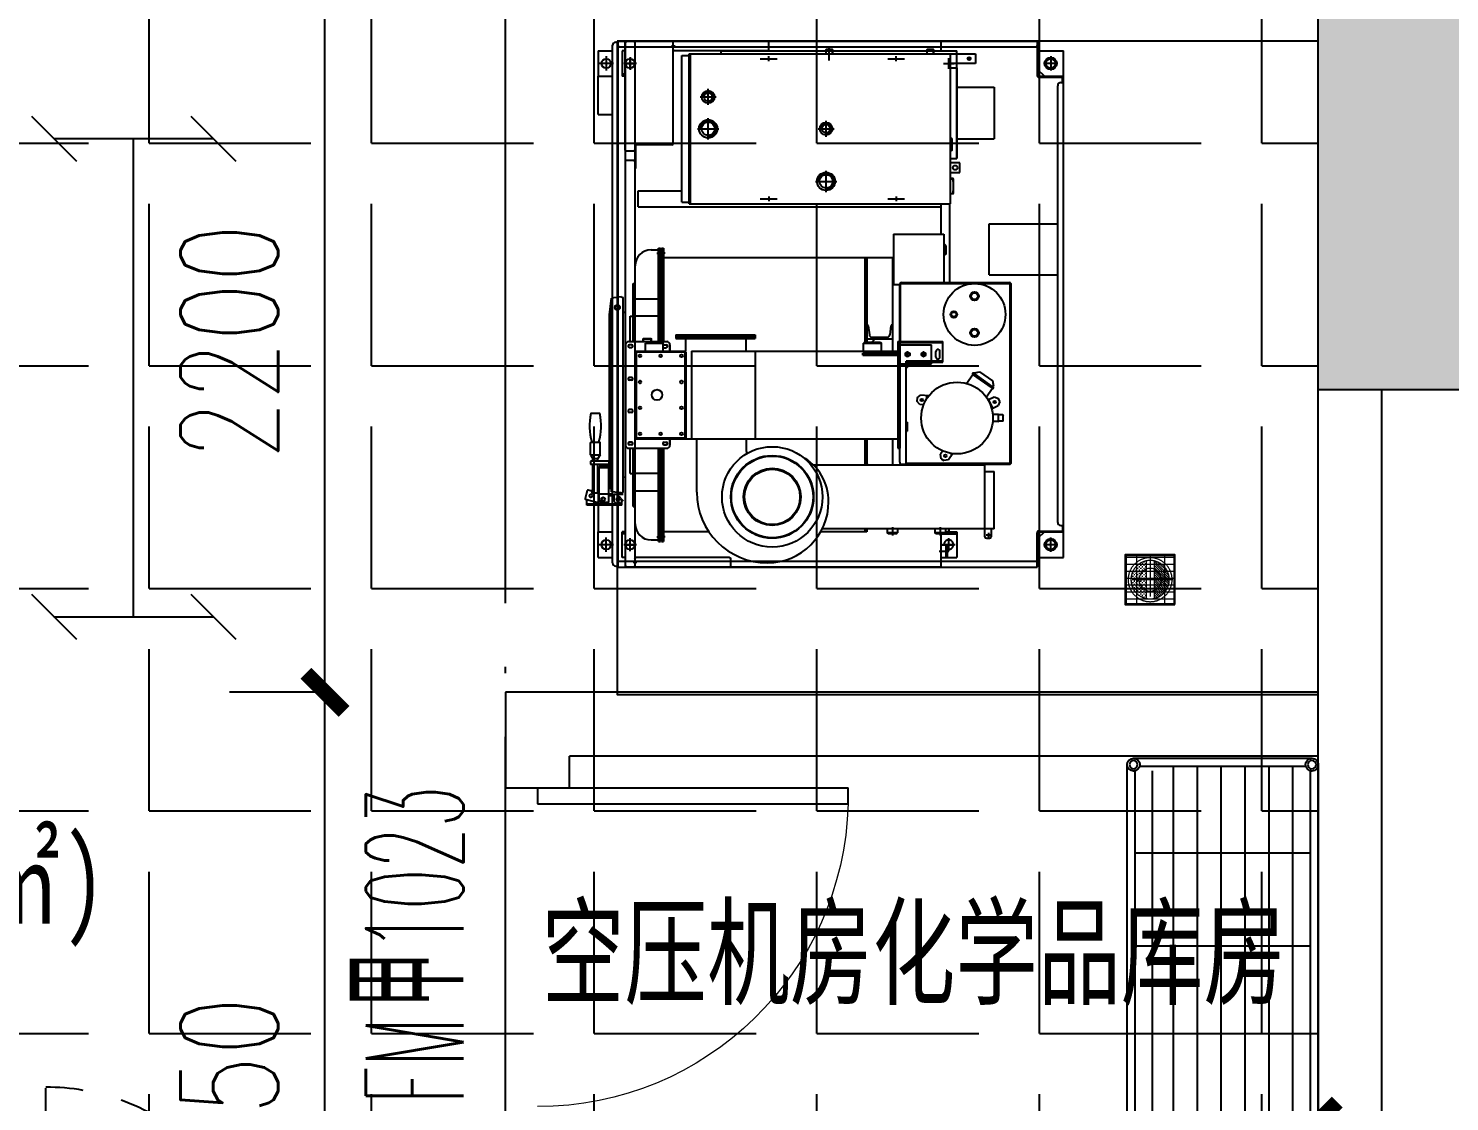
# Model space of a CAD drawing. Header units: millimetres. Extents: x 12325263 to 13848842, y -1463133 to 573208.
# Drawn here: x 12583099 to 12587559, y -857971 to -854604 of the extents above; entities that cross this region are included whole.
import ezdxf
from ezdxf.xclip import XClip

# ---------------------------------------------------------------- set-up
doc = ezdxf.new("R2010")
doc.units = ezdxf.units.MM
doc.header["$LTSCALE"] = 1000
doc.header["$XCLIPFRAME"] = 0
for name, pattern in [('DOTE', [2.42, 2, -0.2, 0.02, -0.2]), ('HIDDEN', [9.525, 6.35, -3.175]), ('PHANTOM', [2.5, 1.25, -0.25, 0.25, -0.25, 0.25, -0.25])]:
    doc.linetypes.add(name, pattern=pattern)
for name, color, linetype in [('A-ANNO-DIMS', 83, 'Continuous'), ('A-ANNO-TEXT', 7, 'Continuous'), ('A-AXIS', 16, 'DOTE'), ('A-WALL', 5, 'Continuous'), ('A-WALL-PATT', 8, 'Continuous'), ('DOOR_FIRE', 1, 'Continuous'), ('DOOR_FIRE_TEXT', 7, 'Continuous'), ('fur202301', 252, 'Continuous'), ('PUB_DIM', 83, 'Continuous'), ('WALL', 5, 'Continuous'), ('WALL-SHATCH', 8, 'Continuous'), ('建筑-楼板开洞', 251, 'Continuous')]:
    doc.layers.add(name, color=color, linetype=linetype)
doc.styles.add('_TCH_DIM_T3', font='SIMPLEX.shx', dxfattribs={"width": 0.705882, "bigfont": 'GBCBIG.shx'})
doc.styles.add('_TCH_WINDOW', font='SIMPLEX', dxfattribs={"width": 0.7, "height": 3.5, "bigfont": 'GBCBIG'})
doc.styles.add('TITXV', font='', dxfattribs={"width": 0.7})
doc.styles.get('TITXV').set_extended_font_data('SimSun')
doc.dimstyles.new('_TCH_ARCH&&120', dxfattribs={"dimtxt": 306, "dimasz": 120, "dimexe": 300, "dimexo": 360, "dimgap": 147, "dimtad": 1, "dimdec": 0, "dimzin": 0, "dimdsep": 46, "dimtxsty": '_TCH_DIM_T3', "dimblk": 'ARCHTICK', "dimcen": 0.09, "dimclrt": 7, "dimazin": 2, "dimtfac": 1, "dimtdec": 0, "dimtix": 1, "dimtmove": 2, "dimatfit": 3, "dimfxl": 1, "dimfxlon": 1, "dimtolj": 1, "dimtzin": 0, "dimarcsym": 0})

# ---------------------------------------------------------------- blocks, each defined once
blk = doc.blocks.new('adgshg13-A$C7F010FC0')
at = {"layer": 'WALL-SHATCH'}
h = blk.add_hatch(color=256, dxfattribs=at)
h.dxf.hatch_style = 1
h.paths.add_polyline_path([(-60384.2, -16880.9), (-763.2, 197.5), (12587.6, -13153.3), (12587.6, -157996), (-162964.9, -188820.4), (-171262.4, -180522.9), (-171262.4, -31310.9), (-150707.2, -10755.7), (-131860.1, -7980.9), (-99162.4, -7980.9), (-99162.4, -4980.9), (-76620.4, -4980.9), (-70107.7, -16880.9)], flags=16)
h.paths.add_polyline_path([(-60091.2, -16380.9), (-646.9, 646.9), (12987.6, -12987.6), (12987.6, -158331.9), (-163100.6, -189250.4), (-171662.4, -180688.6), (-171662.4, -31145.2), (-150777.9, -10260.7), (-131896.7, -7480.9), (-99562.4, -7480.9), (-99562.4, -4580.9), (-76365.6, -4580.9), (-69907.5, -16380.9)])
blk = doc.blocks.new('A$C4C7A72D3')
at = {"layer": 'WALL', "color": 1}
blk.add_blockref('adgshg13-A$C7F010FC0', (210433, 205503.6), dxfattribs=at)
blk = doc.blocks.new('qlzw')
at = {"layer": 'A-AXIS'}
blk.add_line((12451166.8, 979489.8), (12451166.8, 1082089.8), dxfattribs=at)
blk = doc.blocks.new('asdfdsfds')
at = {"layer": 'A-WALL-PATT'}
blk.add_hatch(color=256, dxfattribs=at).paths.add_polyline_path([(-15900, 30150), (-15900, 32750), (-17150, 33950), (-17150, 30150)])
at = {"layer": 'A-WALL'}
for q in [(-17150, 33950), (-15900, 30150)]:
    blk.add_line((-17150, 30150), q, dxfattribs=at)
blk = doc.blocks.new('asdgagA$C2E434E8A')
at = {"layer": 'fur202301'}
for p, q in [((144, 1168), (306, 1168)), ((144, 1050), (144, 1168)), ((306, 1050), (306, 1168)), ((144, 1050), (30, 1050)), ((30, 1000), (30, 1050)), ((510, 1027), (757.5, 1027)), ((1540, 1050), (1620, 1050)), ((1540, 1014.5), (1540, 1050)), ((1546, 1000), (1546, 1050)), ((1580, 1045), (1580, 1005)), ((1620, 1000), (1620, 1050)), ((0, 1000), (0, 16)), ((0, 1000), (30, 1000)), ((30, 310), (30, 1000)), ((510, 1000), (606, 1000)), ((520, 50), (520, 1000)), ((606, 852), (606, 1010)), ((606, 1010), (757.5, 1010)), ((641.5, 1016), (638.5, 1013)), ((638.5, 1010), (638.5, 1013)), ((638.5, 1013), (671.5, 1013)), ((641.5, 1016), (668.5, 1016)), ((668.5, 1016), (671.5, 1013)), ((671.5, 1010), (671.5, 1013)), ((1544, 1000), (1650, 1000)), ((1600, 1025), (1560, 1025)), ((1583, 1020), (1580, 1017)), ((1620, 1017), (1580, 1017)), ((1580, 1000), (1580, 1017)), ((1583, 1020), (1617, 1020)), ((1600, 995), (1600, 1025)), ((1617, 1020), (1620, 1017)), ((1650, 1000), (1650, 16)), ((606, 852), (764, 852)), ((764, 852), (764, 871)), ((30, 310), (40, 310)), ((470, 50), (470, 187)), ((70, 45), (70, 5)), ((520, 50), (470, 50)), ((1580, 45), (1580, 5)), ((6, 10), (1644, 10)), ((30, 10), (30, 0)), ((30, 0), (110, 0)), ((50, 25), (90, 25)), ((104, 10), (104, 0)), ((110, 10), (110, 0)), ((1540, 10), (1540, 0)), ((1620, 0), (1540, 0)), ((1546, 10), (1546, 0)), ((1600, 25), (1560, 25)), ((1620, 10), (1620, 0))]:
    blk.add_line(p, q, dxfattribs=at)
for centre in [(70, 25), (1580, 25)]:
    blk.add_circle(centre, 15, dxfattribs=at)
for centre, radius, start, end in [((1530, 1017), 10, 0, 90), ((1580, 1025), 15, 340.5288, 270), ((6, 16), 6, 180, 270), ((1644, 16), 6, 270, 0)]:
    blk.add_arc(centre, radius, start, end, dxfattribs=at)
blk = doc.blocks.new('asdgagA$C432F013D')
at = {"layer": 'fur202301'}
for p, q in [((253.8, 89.9), (253.8, 119)), ((253.8, 89.9), (275.8, 89.9)), ((258.8, 89.9), (258.8, 74)), ((267.1, 111.6), (274.4, 119)), ((287.8, 114.9), (270.3, 114.9)), ((275.6, 103.2), (282.1, 109.7)), ((275.8, 89.9), (283.8, 97.9)), ((283.8, 97.9), (283.8, 109)), ((284.8, 114.9), (284.8, 4.9)), ((287.8, 114.9), (287.8, 4.9)), ((0, 45.2), (0, 18.8)), ((91, 46), (91, 18)), ((130, 47), (92, 47)), ((130, 17), (130, 47)), ((130, 47), (142.1, 40)), ((150.1, 73), (150.1, 18)), ((151.1, 74), (159.1, 74)), ((160.1, 73), (160.1, 18)), ((162.1, 67), (162.1, 51)), ((167.1, 67), (162.1, 67)), ((167.1, 51), (162.1, 51)), ((167.1, 74), (167.1, 44)), ((280.1, 74), (167.1, 74)), ((171.1, 74), (171.1, 44)), ((206.1, 77.6), (206.1, 74.5)), ((206.1, 74.5), (236.1, 74.5)), ((206.1, 74.5), (206.6, 74)), ((206.6, 74), (235.6, 74)), ((235.6, 74), (236.1, 74.5)), ((236.1, 81.3), (236.1, 74.5)), ((283.6, 52.4), (269.9, 1.4)), ((280.1, 52), (272.1, 44)), ((280.1, 74), (280.1, 52)), ((280.1, 69.1), (282.2, 68.5)), ((283.6, 52.9), (283.6, 66.6)), ((130, 17), (92, 17)), ((130, 17), (142.1, 24)), ((142.1, 24), (142.1, 40)), ((150.1, 40), (142.1, 40)), ((150.1, 24), (142.1, 24)), ((151.1, 17), (159.1, 17)), ((250, 40), (160.1, 40)), ((250, 24), (160.1, 24)), ((272.1, 44), (167.1, 44)), ((244.9, 24), (240.9, 9.2)), ((242.4, 6.7), (267.5, 0)), ((242.8, 44), (242.8, 40)), ((242.8, 24), (242.8, 16.1)), ((244.1, 21), (250, 21)), ((249.4, 4.9), (247.8, 4.9)), ((250.3, 44), (249.2, 40)), ((249.6, 41.5), (280.7, 41.5)), ((250, 41.5), (250, 21)), ((287.8, 4.9), (270.8, 4.9))]:
    blk.add_line(p, q, dxfattribs=at)
for centre, radius in [((268.8, 102.9), 5), ((269.1, 56.5), 6), ((269.1, 56.5), 5), ((258.8, 17.9), 5)]:
    blk.add_circle(centre, radius, dxfattribs=at)
for centre, radius, start, end in [((268.8, 104.9), 7, 103.9973, 346.0027), ((282.8, 109), 1, 0, 135), ((1, 45.2), 1, 100.6084, 180), ((39.3, -145.1), 195.1, 75.0175, 101.3751), ((92, 46), 1, 90, 180), ((151.1, 73), 1, 90, 180), ((159.1, 73), 1, 0, 90), ((281.6, 66.6), 2, 0, 75), ((281.6, 52.9), 2, 345, 0), ((1, 18.8), 1, 180, 259.3916), ((39.3, 209.1), 195.1, 258.6249, 284.9825), ((90, 44.3), 1, 254.5516, 0), ((90, 19.7), 1, 0, 105.4484), ((92, 18), 1, 180, 270), ((151.1, 18), 1, 180, 270), ((159.1, 18), 1, 270, 0), ((242.9, 8.7), 2, 165, 255), ((247.8, 9.9), 5, 227.2659, 270), ((268, 1.9), 2, 255, 345)]:
    blk.add_arc(centre, radius, start, end, dxfattribs=at)
blk = doc.blocks.new('asdgagA$C08155558')
at = {"layer": 'fur202301'}
for p, q in [((0, 6), (0, 344)), ((3, 6), (3, 344)), ((564, 350), (6, 350)), ((564, 347), (6, 347)), ((372.9, 313.9), (363.8, 309.7)), ((372.9, 313.9), (386.2, 309.1)), ((415.3, 324.2), (414.3, 310)), ((415.3, 324.2), (416.8, 325)), ((415.3, 324.2), (434.7, 324.2)), ((433.2, 325), (416.8, 325)), ((434.7, 324.2), (433.2, 325)), ((434.7, 324.2), (435.6, 310)), ((567, 20), (567, 344)), ((570, 6), (570, 344)), ((308.3, 292.3), (279.6, 251.3)), ((327.7, 293.9), (284.7, 232.5)), ((331.8, 291), (288.8, 229.6)), ((325.7, 295.3), (308.3, 292.3)), ((327.7, 293.9), (325.7, 295.3)), ((359.6, 271.6), (331.8, 291)), ((359, 296.4), (363.8, 309.7)), ((368.1, 277), (359, 296.4)), ((367.5, 278.3), (394.6, 291)), ((395.7, 288.6), (386.2, 309.1)), ((414.3, 310), (414.3, 292)), ((435.6, 310), (414.3, 310)), ((435.6, 310), (414.3, 310)), ((435.6, 310), (435.6, 292)), ((282.7, 233.9), (279.6, 251.3)), ((284.7, 232.5), (282.7, 233.9)), ((316.6, 210.1), (288.8, 229.6)), ((250, 135), (185, 135)), ((185, 0), (185, 135)), ((188, 0), (188, 135)), ((247, 135), (247, 20)), ((250, 20), (250, 135)), ((528.4, 135.7), (538.9, 128.3)), ((539.8, 164.3), (535.3, 158)), ((536.7, 166.5), (556.2, 152.9)), ((552.9, 130.7), (558.6, 138.9)), ((556.2, 152.9), (558.6, 138.9)), ((234, 126), (216, 126)), ((234, 114), (216, 114)), ((355.3, 91.7), (353, 65.8)), ((358.2, 89.5), (355.1, 89.7)), ((552.9, 130.7), (538.9, 128.3)), ((362.1, 55), (353, 65.8)), ((365, 84.8), (354.7, 85.7)), ((362.1, 55), (372, 54.1)), ((382.9, 63.2), (372, 54.1)), ((383.9, 75.3), (382.9, 63.2)), ((185, 3), (6, 3)), ((570, 20), (247, 20)), ((265.5, 25), (250, 25)), ((250, 24), (266.5, 24)), ((265.5, 25), (266.5, 24)), ((266.5, 20), (266.5, 24)), ((344, 20.4), (344, 20)), ((361, 20.4), (344, 20.4)), ((361, 20), (361, 20.4)), ((438.5, 24), (439.5, 25)), ((438.5, 20), (438.5, 24)), ((438.5, 24), (466.5, 24)), ((465.5, 25), (439.5, 25)), ((465.5, 25), (466.5, 24)), ((466.5, 20), (466.5, 24)), ((564, 0), (6, 0))]:
    blk.add_line(p, q, dxfattribs=at)
at = {"layer": 'fur202301', "color": 4}
for p, q in [((416.5, 324.9), (415.5, 310)), ((433.5, 324.9), (434.4, 310)), ((414.3, 308.1), (415.5, 310)), ((435.6, 308.1), (434.4, 310))]:
    blk.add_line(p, q, dxfattribs=at)
at = {"layer": 'fur202301'}
for centre, radius in [((100, 235), 97), ((425, 180), 112.5), ((374.7, 298.2), 4), ((42.5, 235), 13.5), ((42.5, 235), 10.5), ((157.5, 235), 13.5), ((157.5, 235), 10.5), ((100, 170), 10.5), ((100, 170), 7.5), ((543.5, 143.4), 4), ((368.4, 69.5), 4)]:
    blk.add_circle(centre, radius, dxfattribs=at)
for centre, radius, start, end in [((6, 344), 6, 90, 180), ((6, 344), 3, 90, 180), ((564, 344), 6, 0, 90), ((564, 344), 3, 0, 90), ((329.8, 292.5), 2.5, 325, 145), ((286.8, 231), 2.5, 145, 325), ((216, 120), 6, 90, 270), ((234, 120), 6, 270, 90), ((6, 6), 6, 180, 270), ((6, 6), 3, 180, 270), ((564, 6), 6, 270, 0)]:
    blk.add_arc(centre, radius, start, end, dxfattribs=at)
at = {"layer": 'fur202301', "color": 4}
for centre, radius, start, end in [((42.5, 235), 12, 180, 90), ((157.5, 235), 12, 90, 0), ((100, 170), 9, 180, 90)]:
    blk.add_arc(centre, radius, start, end, dxfattribs=at)
blk = doc.blocks.new('asdgagA$C3F5B6DFA')
at = {"layer": 'fur202301', "color": 2}
for p, q in [((18.8, 922), (48.8, 922)), ((18.8, 813), (18.8, 922)), ((48.8, 922), (48.8, 843)), ((346.8, 863), (62.8, 863)), ((360.8, 873), (360.8, 843)), ((390.8, 873), (360.8, 873)), ((390.8, 843), (390.8, 873)), ((6, 791), (5, 790)), ((5, 790), (5, 770)), ((5, 770), (6, 769)), ((18.8, 791), (6, 791)), ((6, 791), (6, 785)), ((6, 775), (6, 769)), ((6, 769), (18.8, 769)), ((6, 474), (5, 473)), ((5, 473), (5, 453)), ((5, 453), (6, 452)), ((18.8, 474), (6, 474)), ((6, 474), (6, 468)), ((6, 458), (6, 452)), ((6, 452), (18.8, 452))]:
    blk.add_line(p, q, dxfattribs=at)
at = {"layer": 'fur202301'}
for p, q in [((39.8, 902), (27.8, 902)), ((33.8, 896), (33.8, 908)), ((62.8, 863), (346.8, 863)), ((62.8, 843), (62.8, 863)), ((283.8, 848), (282.8, 847)), ((283.8, 848), (321.8, 848)), ((321.8, 848), (322.8, 847)), ((346.8, 843), (346.8, 863)), ((410.8, 853), (409.8, 852)), ((418.8, 852), (409.8, 852)), ((409.8, 852), (409.8, 843)), ((456.8, 853), (410.8, 853)), ((457.8, 852), (448.8, 852)), ((457.8, 852), (456.8, 853)), ((457.8, 852), (457.8, 843)), ((457.8, 852), (457.8, 843)), ((488.8, 843), (18.8, 843)), ((18.8, 23), (18.8, 813)), ((18.8, 23), (18.8, 813)), ((296.1, 847), (282.8, 847)), ((282.8, 843), (282.8, 847)), ((322.8, 847), (309.4, 847)), ((322.8, 843), (322.8, 847)), ((488.8, 23), (488.8, 843)), ((488.8, 23), (488.8, 813)), ((41.3, 673), (26.3, 673)), ((33.8, 646.7), (33.8, 699.2)), ((466.3, 673), (481.3, 673)), ((473.8, 646.7), (473.8, 699.2)), ((40, 463), (0, 463)), ((278.8, 453), (228.8, 453)), ((253.8, 428), (253.8, 478)), ((452.3, 453), (385.3, 453)), ((418.8, 419.5), (418.8, 486.5)), ((41.3, 273), (26.3, 273)), ((33.8, 246.7), (33.8, 299.2)), ((466.3, 273), (481.3, 273)), ((473.8, 246.7), (473.8, 299.2)), ((153.8, 58), (153.8, 108)), ((253.8, 49.5), (253.8, 116.5)), ((178.8, 83), (128.8, 83)), ((287.3, 83), (220.3, 83)), ((18.8, 26), (488.8, 26)), ((488.8, 26), (18.8, 26)), ((18.8, 23), (488.8, 23)), ((488.8, 23), (18.8, 23)), ((23.8, 0), (23.8, 23)), ((483.8, 0), (483.8, 23)), ((483.8, 0), (23.8, 0))]:
    blk.add_line(p, q, dxfattribs=at)
at = {"layer": 'fur202301', "color": 4}
for p, q in [((410.8, 843), (410.8, 853)), ((456.8, 843), (456.8, 853)), ((18.8, 790), (5, 790)), ((18.8, 770), (5, 770)), ((18.8, 473), (5, 473)), ((18.8, 453), (5, 453))]:
    blk.add_line(p, q, dxfattribs=at)
at = {"layer": 'fur202301', "color": 2}
for centre, radius in [((33.8, 902), 5), ((375.8, 858), 7)]:
    blk.add_circle(centre, radius, dxfattribs=at)
at = {"layer": 'fur202301'}
for centre, radius in [((253.8, 453), 20), ((253.8, 453), 13), ((418.8, 453), 28.5), ((418.8, 453), 21), ((153.8, 83), 20), ((153.8, 83), 13), ((253.8, 83), 28.5), ((253.8, 83), 21)]:
    blk.add_circle(centre, radius, dxfattribs=at)
at = {"layer": 'fur202301', "color": 4}
for centre, radius in [((253.8, 453), 16.6), ((418.8, 453), 23.9), ((153.8, 83), 16.6), ((253.8, 83), 23.9)]:
    blk.add_arc(centre, radius, 0, 270, dxfattribs=at)
blk = doc.blocks.new('asdgagA$C658561E7')
at = {"layer": 'fur202301'}
for p, q in [((1620, 1460), (30, 1460)), ((30, 1380), (30, 1460)), ((70, 1442.5), (70, 1397.5)), ((110, 1383), (110, 1460)), ((130, 1457), (110, 1457)), ((113, 1383), (113, 1457)), ((130, 1452), (130, 1460)), ((1510, 1442), (140, 1442)), ((573, 1227), (573, 1442)), ((733, 1227), (733, 1442)), ((1520, 1452), (1520, 1460)), ((1520, 1457), (1540, 1457)), ((1537, 1383), (1537, 1457)), ((1540, 1383), (1540, 1460)), ((1580, 1442.5), (1580, 1397.5)), ((1620, 1380), (1620, 1460)), ((47.5, 1420), (92.5, 1420)), ((47.5, 1420), (92.5, 1420)), ((110, 1400), (90, 1380)), ((1540, 1400), (1560, 1380)), ((1602.5, 1420), (1557.5, 1420)), ((1602.5, 1420), (1557.5, 1420)), ((0, 1377), (15, 1377)), ((0, 1075), (0, 1377)), ((6, 1380), (107, 1380)), ((15, 1377), (107, 1377)), ((18, 66), (18, 1374)), ((1644, 1380), (1543, 1380)), ((1635, 1377), (1543, 1377)), ((1632, 66), (1632, 1374)), ((1650, 1377), (1635, 1377)), ((1650, 1075), (1650, 1377)), ((733, 1227), (573, 1227)), ((70, 1083.5), (70, 1116.5)), ((1580, 1083.5), (1580, 1116.5)), ((0, 63), (0, 1075)), ((86.5, 1100), (53.5, 1100)), ((86.5, 1100), (53.5, 1100)), ((86.5, 1100), (53.5, 1100)), ((86.5, 1100), (53.5, 1100)), ((86.5, 1100), (53.5, 1100)), ((1596.5, 1100), (1563.5, 1100)), ((1650, 63), (1650, 1075)), ((86.5, 100), (53.5, 100)), ((70, 83.5), (70, 116.5)), ((1596.5, 100), (1563.5, 100)), ((1580, 83.5), (1580, 116.5)), ((3, 63), (0, 63)), ((3, 55), (3, 63)), ((8, 63), (3, 63)), ((15, 63), (8, 63)), ((1637, 45), (13, 45)), ((1635, 63), (15, 63)), ((30, 0), (30, 45)), ((70, 47.5), (70, 2.5)), ((110, 0), (110, 45)), ((230, 0), (230, 45)), ((1420, 0), (1420, 45)), ((1540, 0), (1540, 45)), ((1580, 47.5), (1580, 2.5)), ((1620, 0), (1620, 45)), ((1642, 63), (1635, 63)), ((1650, 63), (1642, 63)), ((1647, 55), (1647, 63)), ((30, 0), (110, 0)), ((47.5, 25), (92.5, 25)), ((230, 0), (110, 0)), ((1420, 0), (1540, 0)), ((1620, 0), (1540, 0)), ((1602.5, 25), (1557.5, 25))]:
    blk.add_line(p, q, dxfattribs=at)
for centre, radius in [((70, 1420), 19), ((70, 1420), 15), ((1580, 1420), 19), ((1580, 1420), 15), ((70, 25), 15), ((1580, 25), 15)]:
    blk.add_circle(centre, radius, dxfattribs=at)
for centre, radius, start, end in [((140, 1452), 10, 180, 270), ((1510, 1452), 10, 270, 0), ((107, 1383), 6, 270, 0), ((107, 1383), 3, 270, 0), ((1543, 1383), 6, 180, 270), ((1543, 1383), 3, 180, 270), ((6, 1374), 6, 90, 150), ((15, 1374), 3, 0, 90), ((1635, 1374), 3, 90, 180), ((1644, 1374), 6, 30, 90), ((13, 55), 10, 180, 270), ((15, 66), 3, 270, 0), ((1635, 66), 3, 180, 270), ((1637, 55), 10, 270, 0)]:
    blk.add_arc(centre, radius, start, end, dxfattribs=at)
blk = doc.blocks.new('asdgagA$C60FF0CC9')
at = {"layer": 'fur202301'}
for p, q in [((0, 302), (0, 8)), ((27, 305), (3, 305)), ((30, 302), (30, 8)), ((27, 5), (3, 5)), ((15, 0), (15, 11.5))]:
    blk.add_line(p, q, dxfattribs=at)
for centre, start, end in [((3, 302), 90, 180), ((27, 302), 0, 90), ((3, 8), 180, 270), ((27, 8), 270, 0)]:
    blk.add_arc(centre, 3, start, end, dxfattribs=at)
blk = doc.blocks.new('asdgagA$C6CB74234')
at = {"layer": 'fur202301'}
for p, q in [((0, 27), (0, 3)), ((3, 30), (1272, 30)), ((1275, 27), (1275, 3)), ((3, 0), (1272, 0))]:
    blk.add_line(p, q, dxfattribs=at)
for centre, start, end in [((3, 27), 90, 180), ((3, 3), 180, 270), ((1272, 27), 0, 90), ((1272, 3), 270, 0)]:
    blk.add_arc(centre, 3, start, end, dxfattribs=at)
blk = doc.blocks.new('asdgagA$C0368045C')
at = {"layer": 'fur202301'}
for p, q in [((0, 27), (0, 3)), ((3, 30), (342, 30)), ((345, 27), (345, 3)), ((342, 0), (3, 0))]:
    blk.add_line(p, q, dxfattribs=at)
for centre, start, end in [((3, 27), 90, 180), ((3, 3), 180, 270), ((342, 27), 0, 90), ((342, 3), 270, 0)]:
    blk.add_arc(centre, 3, start, end, dxfattribs=at)
blk = doc.blocks.new('asdgagA$C47974DDE')
at = {"layer": 'fur202301'}
for p, q in [((0, 117), (0, 3)), ((322, 120), (3, 120)), ((325, 117), (325, 0)), ((326.5, 1.5), (400, 1.5)), ((400, 1.5), (400, 0)), ((3, 0), (400, 0))]:
    blk.add_line(p, q, dxfattribs=at)
for centre, radius, start, end in [((3, 117), 3, 90, 180), ((322, 117), 3, 0, 90), ((3, 3), 3, 180, 270), ((326.5, 3), 1.5, 180, 270)]:
    blk.add_arc(centre, radius, start, end, dxfattribs=at)
blk = doc.blocks.new('asdgagasdgasdghasdgasd')
at = {"layer": 'fur202301'}
for p, q in [((1131219, 126323), (1131222.4, 126353.5)), ((1131275.5, 126360), (1131222.4, 126353.5)), ((1131222.4, 126353.5), (1131830.5, 126353.5)), ((1131275.5, 126360), (1131777.5, 126360)), ((1131777.5, 126360), (1131830.5, 126353.5)), ((1131834, 126323), (1131830.5, 126353.5)), ((1131219, 126323), (1131220.6, 126317)), ((1131220.6, 126317), (1131832.4, 126317)), ((1131268.1, 126310), (1131267.7, 126317)), ((1131684, 126309), (1131369, 126309)), ((1131369, 126309), (1131684, 126309)), ((1131784.9, 126310), (1131785.3, 126317)), ((1131785.3, 126317), (1131817.3, 126317)), ((1131834, 126323), (1131832.4, 126317)), ((1131121.5, 126279), (1131176.5, 126279)), ((1131176.5, 126285), (1131176.5, 126279)), ((1131176.5, 126285), (1131359, 126285)), ((1131225.5, 126285), (1131225.5, 126206)), ((1131225.5, 126279), (1131359, 126279)), ((1131226.5, 126285), (1131226.5, 126279)), ((1131279.5, 126295), (1131279.5, 126285)), ((1131279.5, 126295), (1131359, 126295)), ((1131279.5, 126206), (1131279.5, 126279)), ((1131359, 126299), (1131359, 126180)), ((1131359, 126299), (1131359, 126180)), ((1131369.5, 126291), (1131369.5, 126297)), ((1131378.5, 126291), (1131378.5, 126297)), ((1131389, 126279), (1131664, 126279)), ((1131389, 126279), (1131389, 125455)), ((1131664, 126276), (1131389, 126276)), ((1131392, 126279), (1131392, 126119)), ((1131471.5, 126291), (1131471.5, 126297)), ((1131480.5, 126291), (1131480.5, 126297)), ((1131572.5, 126291), (1131572.5, 126297)), ((1131581.5, 126291), (1131581.5, 126297)), ((1131661, 126119), (1131661, 126279)), ((1131664, 126279), (1131664, 126121)), ((1131674.5, 126291), (1131674.5, 126297)), ((1131683.5, 126291), (1131683.5, 126297)), ((1131694, 126299), (1131694, 126180)), ((1131694, 126299), (1131694, 126180)), ((1131694, 126295), (1131773.5, 126295)), ((1131694, 126285), (1131876.5, 126285)), ((1131694, 126279), (1131827.5, 126279)), ((1131773.5, 126295), (1131773.5, 126285)), ((1131773.5, 126206), (1131773.5, 126279)), ((1131826.5, 126285), (1131826.5, 126279)), ((1131827.5, 126285), (1131827.5, 126206)), ((1131876.5, 126285), (1131876.5, 126279)), ((1131876.5, 126279), (1131931.5, 126279)), ((1131071.5, 126229), (1131071.5, 126206)), ((1131664, 126247), (1131689, 126247)), ((1131689, 126247), (1131689, 126191)), ((1131692, 126244), (1131689, 126247)), ((1131692, 126244), (1131692, 126194)), ((1131694, 126254.5), (1131702.5, 126254.5)), ((1131694, 126253), (1131704, 126253)), ((1131694, 126229), (1131704, 126229)), ((1131694, 126227.5), (1131702.5, 126227.5)), ((1131704, 126253), (1131702.5, 126254.5)), ((1131702.5, 126254.5), (1131702.5, 126227.5)), ((1131704, 126229), (1131702.5, 126227.5)), ((1131704, 126253), (1131704, 126229)), ((1131981.5, 126229), (1131981.5, 126206)), ((1131066.5, 126206), (1131066.5, 126200)), ((1131066.5, 126206), (1131359, 126206)), ((1131066.5, 126200), (1131359, 126200)), ((1131066.5, 126196), (1131066.5, 126190)), ((1131359, 126196), (1131066.5, 126196)), ((1131359, 126190), (1131066.5, 126190)), ((1131081.5, 126211), (1131081.5, 126195)), ((1131081.5, 126185), (1131081.5, 126201)), ((1131096.5, 126196), (1131096.5, 126200)), ((1131359, 126200), (1131096.5, 126200)), ((1131096.5, 126047.5), (1131096.5, 126190)), ((1131369.5, 126188), (1131369.5, 126182)), ((1131378.5, 126188), (1131378.5, 126182)), ((1131664, 126191), (1131689, 126191)), ((1131674.5, 126188), (1131674.5, 126182)), ((1131683.5, 126188), (1131683.5, 126182)), ((1131692, 126194), (1131689, 126191)), ((1131694, 126206), (1131986.5, 126206)), ((1131694, 126200), (1131986.5, 126200)), ((1131956.5, 126200), (1131694, 126200)), ((1131986.5, 126196), (1131694, 126196)), ((1131986.5, 126190), (1131694, 126190)), ((1131956.5, 126196), (1131956.5, 126200)), ((1131956.5, 125472), (1131956.5, 126190)), ((1131971.5, 126211), (1131971.5, 126195)), ((1131971.5, 126185), (1131971.5, 126201)), ((1131986.5, 126206), (1131986.5, 126200)), ((1131986.5, 126196), (1131986.5, 126190)), ((1131389, 126170), (1131369, 126170)), ((1131369, 126170), (1131389, 126170)), ((1131684, 126170), (1131664, 126170)), ((1131664, 126170), (1131684, 126170)), ((1131715, 126151), (1131703, 126151)), ((1131703, 126151), (1131703, 125902)), ((1131709, 126151), (1131709, 125902)), ((1131715, 126151), (1131715, 125902)), ((1131221.5, 126086), (1131389, 126086)), ((1131389, 126122), (1131664, 126122)), ((1131664, 126102), (1131389, 126102)), ((1131392, 126119), (1131661, 126119)), ((1131703, 126121), (1131664, 126121)), ((1131664, 126102), (1131664, 125455)), ((1131348.8, 125930), (1131389, 125930)), ((1131703, 125932), (1131664, 125932)), ((1131664, 125902), (1131389, 125902)), ((1131715, 125902), (1131703, 125902)), ((1131096.5, 125552), (1131096.5, 125697.2)), ((1131106.5, 125152), (1131106.5, 125691.9)), ((1131306.5, 125182), (1131306.5, 125719.9)), ((1131106.5, 125558), (1131096.5, 125558)), ((1131106.5, 125552), (1131096.5, 125552)), ((1131389, 125558), (1131306.5, 125558)), ((1131306.5, 125547), (1131311.5, 125552)), ((1131389, 125552), (1131306.5, 125552)), ((1131651, 125565), (1131657, 125565)), ((1131651, 125565), (1131651, 125455)), ((1131657, 125565), (1131657, 125455)), ((1131664, 125562), (1131689, 125562)), ((1131689, 125562), (1131689, 125506)), ((1131692, 125559), (1131689, 125562)), ((1131692, 125559), (1131692, 125509)), ((1131956.5, 125558), (1131692, 125558)), ((1131956.5, 125552), (1131692, 125552)), ((1131746.5, 125552), (1131701.5, 125552)), ((1131701.5, 125472), (1131701.5, 125552)), ((1131746.5, 125551.6), (1131746.5, 125552)), ((1131664, 125506), (1131689, 125506)), ((1131692, 125509), (1131689, 125506)), ((1131692, 125536.5), (1131701.5, 125527)), ((1131707.5, 125536.2), (1131707.5, 125487.9)), ((1131743, 125547.6), (1131714.5, 125544.1)), ((1131111.5, 125472), (1131085.5, 125472)), ((1131090.5, 125485.5), (1131093.5, 125488.5)), ((1131090.5, 125458.5), (1131090.5, 125485.5)), ((1131093.5, 125455.5), (1131093.5, 125488.5)), ((1131106.5, 125488.5), (1131093.5, 125488.5)), ((1131389, 125472), (1131306.5, 125472)), ((1131956.5, 125472), (1131664, 125472)), ((1131743, 125476.5), (1131714.5, 125479.9)), ((1131746.5, 125472), (1131746.5, 125472.5)), ((1131090.5, 125458.5), (1131093.5, 125455.5)), ((1131106.5, 125455.5), (1131093.5, 125455.5)), ((1131359, 125455), (1131359, 125449)), ((1131694, 125455), (1131359, 125455)), ((1131694, 125449), (1131359, 125449)), ((1131614, 125455), (1131614, 125449)), ((1131624, 125449), (1131624, 125349)), ((1131684, 125449), (1131684, 125349)), ((1131694, 125455), (1131694, 125449)), ((1131090.5, 125335.5), (1131093.5, 125338.5)), ((1131090.5, 125308.5), (1131090.5, 125335.5)), ((1131093.5, 125305.5), (1131093.5, 125338.5)), ((1131106.5, 125338.5), (1131093.5, 125338.5)), ((1131624, 125349), (1131684, 125349)), ((1131111.5, 125322), (1131085.5, 125322)), ((1131090.5, 125308.5), (1131093.5, 125305.5)), ((1131106.5, 125305.5), (1131093.5, 125305.5)), ((1131076.5, 125177), (1131076.5, 125167)), ((1131094, 125170), (1131079, 125170)), ((1131081.5, 125182), (1131306.5, 125182)), ((1131106.5, 125162), (1131081.5, 125162)), ((1131086.5, 125162.5), (1131086.5, 125177.5)), ((1131106.5, 125152), (1131286.5, 125152)), ((1131286.5, 125182), (1131286.5, 125152))]:
    blk.add_line(p, q, dxfattribs=at)
for points in [[(1131646.5, 125424), (1131650.2, 125430.5), (1131657.7, 125430.5), (1131661.5, 125424), (1131657.7, 125417.5), (1131650.2, 125417.5)], [(1131646.5, 125374), (1131650.2, 125367.5), (1131657.7, 125367.5), (1131661.5, 125374), (1131657.7, 125380.5), (1131650.2, 125380.5)]]:
    blk.add_lwpolyline(points, close=True, dxfattribs=at)
for centre, radius in [((1131801, 126335), 8), ((1131801, 126335), 7), ((1131404, 126264), 4.25), ((1131404, 126264), 4.25), ((1131486, 126264), 4.25), ((1131486, 126264), 4.25), ((1131567, 126264), 4.25), ((1131567, 126264), 4.25), ((1131649, 126264), 4.25), ((1131649, 126264), 4.25), ((1131526.5, 126210.5), 16.5), ((1131526.5, 126210.5), 16.5), ((1131404, 126199), 4.25), ((1131404, 126199), 4.25), ((1131649, 126199), 4.25), ((1131649, 126199), 4.25), ((1131404, 126134), 4.25), ((1131404, 126134), 4.25), ((1131486, 126134), 4.25), ((1131486, 126134), 4.25), ((1131567, 126134), 4.25), ((1131567, 126134), 4.25), ((1131649, 126134), 4.25), ((1131649, 126134), 4.25), ((1131206.5, 125849), 157.5), ((1131206.5, 125849), 130), ((1131206.5, 125849), 128), ((1131206.5, 125849), 90), ((1131206.5, 125849), 87), ((1131654, 125424), 6.5), ((1131654, 125424), 3), ((1131654, 125374), 6.5), ((1131654, 125374), 3), ((1131086.5, 125170), 2.5)]:
    blk.add_circle(centre, radius, dxfattribs=at)
for centre, radius, start, end in [((1131369, 126299), 10, 90, 180), ((1131369, 126299), 10, 90, 180), ((1131684, 126299), 10, 0, 90), ((1131684, 126299), 10, 0, 90), ((1131121.5, 126229), 50, 90, 180), ((1131374, 126297), 4.5, 0, 180), ((1131374, 126291), 4.5, 180, 0), ((1131476, 126297), 4.5, 0, 180), ((1131476, 126291), 4.5, 180, 0), ((1131577, 126297), 4.5, 0, 180), ((1131577, 126291), 4.5, 180, 0), ((1131679, 126297), 4.5, 0, 180), ((1131679, 126291), 4.5, 180, 0), ((1131931.5, 126229), 50, 0, 90), ((1131369, 126180), 10, 180, 270), ((1131369, 126180), 10, 180, 270), ((1131374, 126188), 4.5, 0, 180), ((1131374, 126182), 4.5, 180, 0), ((1131679, 126188), 4.5, 138.1897, 180), ((1131679, 126182), 4.5, 180, 0), ((1131679, 126188), 4.5, 0, 41.8103), ((1131684, 126180), 10, 270, 0), ((1131684, 126180), 10, 270, 0), ((1131221.5, 125864), 222, 90, 180), ((1131348.8, 125915), 15, 90, 115.4349), ((1131191.5, 125864), 192, 180, 270), ((1131191.5, 125834), 162, 270, 330.9417), ((1131742.5, 125551.6), 4, 277, 0), ((1131715.5, 125536.2), 8, 97, 180), ((1131715.5, 125487.9), 8, 180, 263), ((1131742.5, 125472.5), 4, 0, 83), ((1131654, 125424), 4, 0, 270), ((1131654, 125374), 4, 90, 0), ((1131081.5, 125177), 5, 90, 180), ((1131081.5, 125167), 5, 180, 270)]:
    blk.add_arc(centre, radius, start, end, dxfattribs=at)
at = {"layer": 'fur202301', "rotation": 180}
for name, p in [('asdgagA$C432F013D', (1131468.6, 126436)), ('asdgagA$C658561E7', (1132636.5, 126395)), ('asdgagA$C2E434E8A', (1132636.5, 126320)), ('asdgagA$C6CB74234', (1132261.5, 126310)), ('asdgagA$C0368045C', (1132636.5, 126310)), ('asdgagA$C47974DDE', (1132636.5, 126280)), ('asdgagA$C3F5B6DFA', (1132615.3, 126133)), ('asdgagA$C60FF0CC9', (1132636.5, 126165)), ('asdgagA$C08155558', (1131879, 125449))]:
    blk.add_blockref(name, p, dxfattribs=at)
at = {"layer": 'fur202301', "xscale": -1, "rotation": 180}
blk.add_blockref('asdgagA$C60FF0CC9', (1130986.5, 126285), dxfattribs=at)
blk = doc.blocks.new('asdgag557ydyrj')
at = {"layer": 'fur202301', "lineweight": 0, "extrusion": (-5.20368e-08, -3.64591e-06, 1)}
h = blk.add_hatch(dxfattribs=at)
h.set_pattern_fill('GRATE', color=8, scale=350, style=0)
h.set_pattern_definition([(3e-15, (235567.381, -91410.781), (-9e-16, 10.9375), []), (90, (235567.38, -91410.78), (-43.75, -2e-15), [])])
h.paths.add_polyline_path([(259932.5, -87337), (260008.4, -87337), (260008.4, -87412.9), (259932.5, -87412.9)])
h = blk.add_hatch(dxfattribs=at)
h.set_pattern_fill('ANSI31', color=256, scale=20, style=0)
h.set_pattern_definition([(45, (236011.5893, -92227.612), (-1.76776695, 1.76776695), [])])
h.paths.add_polyline_path([(259964.2, -87345.4, 0.353799), (259940.4, -87374.8, 0.353799), (259964.2, -87404.2)])
h = blk.add_hatch(dxfattribs=at)
h.set_pattern_fill('CROSS', color=256, scale=10, style=0)
h.set_pattern_definition([(3e-15, (236011.5893, -92227.612), (2.5, 2.5), [1.25, -3.75]), (90, (236012.2143, -92228.237), (-2.5, 2.5), [1.25, -3.75])])
h.paths.add_polyline_path([(259976.8, -87345.4), (259976.8, -87404.2, 0.353799), (260000.5, -87374.8, 0.353799)])
at = {"layer": 'fur202301', "color": 8, "extrusion": (-5.20368e-08, -3.64591e-06, 1)}
for p, q in [((259932.5, -87412.9, 0), (259932.5, -87337, 0)), ((259932.5, -87337, 0), (260008.4, -87337, 0)), ((260008.4, -87337, 0), (260008.4, -87412.9, 0)), ((260008.4, -87412.9, 0), (259932.5, -87412.9, 0))]:
    blk.add_line(p, q, dxfattribs=at)
at = {"layer": 'fur202301', "lineweight": 0, "extrusion": (-5.20368e-08, -3.64591e-06, 1)}
for p, q in [((259964.2, -87345.4, 0), (259964.2, -87404.2, 0)), ((259976.8, -87345.4, 0), (259976.8, -87404.2, 0))]:
    blk.add_line(p, q, dxfattribs=at)
at = {"layer": 'fur202301', "color": 8, "linetype": 'PHANTOM', "lineweight": 0, "ltscale": 0.05, "extrusion": (-5.20368e-08, -3.64591e-06, 1)}
for p, q in [((259970.5, -87338.6, 0), (259970.5, -87411.1, 0)), ((259934.9, -87374.8, 0), (260006.1, -87374.8, 0))]:
    blk.add_line(p, q, dxfattribs=at)
at = {"layer": 'fur202301', "color": 8, "extrusion": (-5.20368e-08, -3.64591e-06, 1), "elevation": 0.3}
blk.add_lwpolyline([(259931.5, -87413.9), (259931.5, -87335.9), (260009.5, -87335.9), (260009.5, -87413.9)], close=True, dxfattribs=at)
at = {"layer": 'fur202301', "color": 8, "linetype": 'HIDDEN', "lineweight": 0, "ltscale": 20, "extrusion": (-5.20368e-08, -3.64591e-06, 1)}
for radius in [34.5, 30.1]:
    blk.add_circle((259970.5, -87374.8, 0.3), radius, dxfattribs=at)
at = {"layer": 'fur202301', "color": 8, "lineweight": 0, "extrusion": (-5.20368e-08, -3.64591e-06, 1)}
blk.add_circle((259970.5, -87374.9, 0.3), 17.8, dxfattribs=at)
blk = doc.blocks.new('asdgag050_PLAN')
at = {"layer": 'fur202301', "linetype": 'Continuous'}
for p, q in [((-14.25, 22.75), (-14.25, 28.13)), ((-14.25, 12), (-14.25, 17.38)), ((-14.25, 1.25), (-14.25, 6.63)), ((-19.31, 0), (-19.31, -35.19)), ((-19.31, 0), (19.31, 0)), ((-13.5, 0.75), (13.5, 0.75)), ((-13.5, 0), (-13.5, 0.75)), ((13.5, 0), (13.5, 0.75)), ((19.31, -35.19), (19.31, 0)), ((-19.31, -35.19), (9.94, -35.19)), ((-19.31, -39.4), (-19.31, -35.19)), ((-14.08, -35.19), (-14.08, -39.4)), ((-10.48, -35.19), (-10.48, -44.59)), ((-4.06, -35.19), (-4.06, -36.19)), ((-4.06, -36.19), (-3.56, -36.19)), ((-3.56, -35.19), (-3.56, -36.19)), ((9.94, -35.19), (9.93, -44.59)), ((9.94, -35.19), (17.94, -35.19)), ((17.94, -35.19), (19.31, -35.19)), ((-14.08, -39.4), (-19.31, -39.4)), ((9.93, -44.59), (-10.48, -44.59)), ((-3.93, -44.59), (-3.93, -47)), ((3.93, -47), (3.93, -44.59)), ((-3.93, -47), (3.93, -47))]:
    blk.add_line(p, q, dxfattribs=at)
at = {"layer": 'fur202301'}
for p, q in [((9.94, -27.19), (9.94, -51.19)), ((17.94, -51.19), (17.94, -27.19)), ((9.94, -39.19), (17.94, -39.19))]:
    blk.add_line(p, q, dxfattribs=at)
at = {"layer": 'fur202301', "linetype": 'Continuous'}
blk.add_circle((-14.25, 0.63), 0.625, dxfattribs=at)
for start, end in [(80.347, 90), (60.347, 70.347), (40.347, 50.347), (20.347, 30.347), (0.347, 10.347)]:
    blk.add_arc((-14.25, 0.63), 27.63, start, end, dxfattribs=at)
at = {"layer": 'fur202301'}
for centre, radius, start, end in [((13.94, -27.19), 4, 0, 180), ((13.94, -28.42), 4.01, 4.5316, 175.4684), ((13.94, -32.12), 4.24, 19.4712, 160.5288), ((13.94, -39.06), 5.99, 48.118, 131.882), ((13.94, -39.32), 5.99, 228.118, 311.882), ((13.94, -46.26), 4.24, 199.4712, 340.5288), ((13.94, -49.96), 4.01, 184.5316, 355.4684), ((13.94, -51.19), 4, 180, 0)]:
    blk.add_arc(centre, radius, start, end, dxfattribs=at)
blk = doc.blocks.new('asdgag24')
at = {"layer": 'fur202301'}
for p, q in [((-179.3, 679.3), (-320.7, 820.7)), ((320.7, 679.3), (179.3, 820.7)), ((250, 750), (-250, 750)), ((0, 750), (0, -750)), ((-179.3, -820.7), (-320.7, -679.3)), ((320.7, -820.7), (179.3, -679.3)), ((250, -750), (-250, -750))]:
    blk.add_line(p, q, dxfattribs=at)
blk = doc.blocks.new('*U1437')
at = {"layer": 'fur202301'}
for p, q in [((82670.7, 119135.1, 0), (81222, 119135.1, 0)), ((81202, 119115.1, 0), (81202, 118555.1, 0)), ((81227, 119095.7, 0), (81227, 118574.5, 0)), ((82651.3, 119110.1, 0), (81241.3, 119110.1, 0)), ((81499, 119110.1, 0), (81499, 118560.1, 0)), ((81790.5, 119110.1, 0), (81790.5, 118560.1, 0)), ((82065.6, 119110.1, 0), (82065.6, 118560.1, 0)), ((82357.6, 119110.1, 0), (82357.6, 118560.1, 0)), ((82665.7, 119095.7, 0), (82665.7, 118574.6, 0)), ((82690.7, 118555.1, 0), (82690.7, 119115.1, 0)), ((82665.7, 119055.1, 0), (81241.3, 119055.1, 0)), ((82665.7, 118989.6, 0), (81227, 118989.6, 0)), ((82665.7, 118914.6, 0), (81227, 118914.6, 0)), ((82665.7, 118839.6, 0), (81227, 118839.6, 0)), ((82665.7, 118764.6, 0), (81227, 118764.6, 0)), ((82665.7, 118689.6, 0), (81227, 118689.6, 0)), ((82665.7, 118614.6, 0), (81227, 118614.6, 0)), ((82651.3, 118560.1, 0), (81241.3, 118560.1, 0)), ((81222, 118535.1, 0), (82670.7, 118535.1, 0))]:
    blk.add_line(p, q, dxfattribs=at)
for centre in [(81222, 119115.1, 0), (82670.7, 119115.1, 0), (81222, 118555.1, 0), (82670.7, 118555.1, 0)]:
    blk.add_circle(centre, 13, dxfattribs=at)
for centre, start, end in [((81222, 119115.1, 0), 179.9998, 89.9998), ((81222, 119115.1, 0), 89.9998, 179.9998), ((82670.7, 119115.1, 0), 89.9998, 359.9998), ((82670.7, 119115.1, 0), 359.9998, 89.9998), ((81222, 118555.1, 0), 269.9998, 179.9998), ((81222, 118555.1, 0), 179.9998, 269.9998), ((82670.7, 118555.1, 0), 359.9998, 269.9998), ((82670.7, 118555.1, 0), 269.9998, 359.9998)]:
    blk.add_arc(centre, 20, start, end, dxfattribs=at)
blk = doc.blocks.new('sdfgsdffhg')
at = {"layer": 'fur202301', "elevation": 0}
blk.add_lwpolyline([(3863.2, 19413.2), (3863.2, 17363.2), (6063.4, 17363.2), (6063.4, 19413.2)], close=True, dxfattribs=at)
at = {"layer": 'fur202301', "rotation": 90}
blk.add_blockref('asdgagasdgasdghasdgasd', (130198.6, -1113223.3, 0), dxfattribs=at)
at = {"layer": 'fur202301', "extrusion": (-9.50764e-23, 1.22461e-16, -1), "xscale": -1, "rotation": 180}
blk.add_blockref('asdgag24', (-2345.3, 18357.3, 197.6), dxfattribs=at)
at = {"layer": 'fur202301'}
for name, p, xscale, yscale, zscale, rotation in [('asdgag557ydyrj', (525476.6, 192473.1, -0.3), -2, 2, 2, 8.091793555209396e-06), ('asdgag050_PLAN', (2431.8, 15413.4, 0), 25.39285714272412, 25.39285714272412, 25.39285714272412, 359.9940962640026)]:
    blk.add_blockref(name, p, dxfattribs=dict(at, xscale=xscale, yscale=yscale, zscale=zscale, rotation=rotation))
at = {"layer": 'fur202301', "extrusion": (5.73648e-05, 0.000213922, 1), "xscale": -1, "rotation": 89.99999924214106}
blk.add_blockref('*U1437', (124598.5, 98365.1, 3.8), dxfattribs=at)
blk = doc.blocks.new('_ArchTick')
at = {"color": 0, "linetype": 'ByBlock', "const_width": 0.4}
blk.add_lwpolyline([(-0.5, -0.5), (0.5, 0.5)], dxfattribs=at)
blk = doc.blocks.new('*D4185')
at = {"layer": 'A-ANNO-DIMS', "color": 0, "lineweight": -2, "transparency": 16777216}
for p, q in [((12584031, -856686.8), (12583730, -856686.8)), ((12584030, -859336.8), (12584030, -856686.8)), ((12584031, -859336.8), (12583730, -859336.8))]:
    blk.add_line(p, q, dxfattribs=at)
at = {"layer": 'Defpoints', "color": 0, "transparency": 16777216}
for p in [(12584030, -856686.8), (12585796.7, -856686.8), (12585796.7, -859336.8)]:
    blk.add_point(p, dxfattribs=at)
at = {"layer": 'A-ANNO-DIMS', "color": 0, "lineweight": -2, "transparency": 16777216, "xscale": 120, "yscale": 120, "zscale": 120}
for p, rotation in [((12584030, -856686.8), 89.99942657324021), ((12584030, -859336.8), 269.9994265732402)]:
    blk.add_blockref('_ArchTick', p, dxfattribs=dict(at, rotation=rotation))
at = {"layer": 'A-ANNO-DIMS', "color": 7, "transparency": 16777216, "insert": (12583730, -858011.8), "char_height": 306, "attachment_point": 5, "rotation": 89.9994, "style": '_TCH_DIM_T3'}
blk.add_mtext('\\A1;2650', dxfattribs=at)
blk = doc.blocks.new('*D4186')
at = {"layer": 'A-ANNO-DIMS', "color": 0, "lineweight": -2, "transparency": 16777216}
for p, q in [((12584031, -854486.8), (12583730, -854486.8)), ((12584030, -856686.8), (12584030, -854486.8)), ((12584031, -856686.8), (12583730, -856686.8))]:
    blk.add_line(p, q, dxfattribs=at)
at = {"layer": 'Defpoints', "color": 0, "transparency": 16777216}
for p in [(12584030, -854486.8), (12585796.8, -854486.8), (12585796.7, -856686.8)]:
    blk.add_point(p, dxfattribs=at)
at = {"layer": 'A-ANNO-DIMS', "color": 0, "lineweight": -2, "transparency": 16777216, "xscale": 120, "yscale": 120, "zscale": 120}
for p, rotation in [((12584030, -854486.8), 89.99942657331158), ((12584030, -856686.8), 269.9994265733116)]:
    blk.add_blockref('_ArchTick', p, dxfattribs=dict(at, rotation=rotation))
at = {"layer": 'A-ANNO-DIMS', "color": 7, "transparency": 16777216, "insert": (12583730, -855586.8), "char_height": 306, "attachment_point": 5, "rotation": 89.9994, "style": '_TCH_DIM_T3'}
blk.add_mtext('\\A1;2200', dxfattribs=at)
blk = doc.blocks.new('*D4457')
at = {"layer": 'Defpoints', "color": 0, "transparency": 16777216}
for p in [(12588696.8, -858032), (12587146.8, -858836.8), (12588696.8, -858836.8)]:
    blk.add_point(p, dxfattribs=at)
at = {"layer": 'PUB_DIM', "color": 0, "lineweight": -2, "transparency": 16777216}
for p, q in [((12587146.8, -858033), (12587146.8, -857732)), ((12588696.8, -858033), (12588696.8, -857732)), ((12587146.8, -858032), (12588696.8, -858032))]:
    blk.add_line(p, q, dxfattribs=at)
at = {"layer": 'PUB_DIM', "color": 0, "lineweight": -2, "transparency": 16777216, "xscale": 120, "yscale": 120, "zscale": 120, "rotation": 180}
blk.add_blockref('_ArchTick', (12587146.8, -858032), dxfattribs=at)
at = {"layer": 'PUB_DIM', "color": 0, "lineweight": -2, "transparency": 16777216, "xscale": 120, "yscale": 120, "zscale": 120}
blk.add_blockref('_ArchTick', (12588696.8, -858032), dxfattribs=at)
at = {"layer": 'PUB_DIM', "color": 7, "transparency": 16777216, "insert": (12587921.8, -857732), "char_height": 306, "attachment_point": 5, "style": '_TCH_DIM_T3'}
blk.add_mtext('\\A1;1550', dxfattribs=at)
blk = doc.blocks.new('$DorLib2D$00000001')
for p, q in [((0.45, 0.975), (0.5, 0.975)), ((0.45, 0), (0.45, 0.975)), ((0.5, 0), (0.5, 0.975)), ((0.5, 0), (0.45, 0))]:
    blk.add_line(p, q)
at = {"lineweight": 13}
blk.add_arc((0.475, 0), 0.975, 91.4693, 180, dxfattribs=at)

msp = doc.modelspace()

# ---------------------------------------------------------------- block references
ref = msp.add_blockref('A$C4C7A72D3', (12385714.9, -906209.5), dxfattribs=dict(rotation=350.041249254255))
XClip(ref).set_block_clipping_path([(223442.8584877662, 85923.1187333744), (220542.7961432356, 85923.1422391906), (220542.8579492103, 89292.823275506), (211526.9150355905, 89292.8101311298), (210631.4331447985, 94392.8080583527), (206113.3685902953, 94392.8025418455), (206001.4315187763, 95030.3127344656), (204376.2826588508, 94744.9613686837), (203364.4570056833, 100506.9030052917), (197947.3947122637, 99555.7482674252), (192482.3428474721, 130679.4765393781), (190118.7804593667, 130264.4504016289), (191623.4071957469, 121695.6427078634), (177046.6486519482, 119136.2011700841), (175707.6223907359, 126760.8483765714), (173902.988371335, 128026.4039125028), (169528.3854461554, 127258.2903269802), (169070.0967394859, 129868.3614864857), (163308.2517458182, 128856.6693391807), (163766.52659606, 126246.6171700556), (159679.1795131005, 125528.9180921423), (170669.6888374612, 62935.797914044), (167222.1989369914, 62330.4650948944), (167939.7759490944, 58243.6808593175), (171386.9528796654, 58848.2912487988), (172857.0656793863, 50477.0032648193), (165962.5026008021, 49266.4230898353), (168037.7813034765, 37447.1796448426), (140649.9584970828, 32638.2390106404), (115387.9799239188, 28202.5781787895), (95598.7254695911, 140907.4332163476), (226939.476109907, 163968.8668500402), (240128.6952811591, 88852.8973128139)])

# ---------------------------------------------------------------- next in the draw order: hatches: boundary and pattern name
at = {"layer": '建筑-楼板开洞'}
h = msp.add_hatch(dxfattribs=at)
h.set_pattern_fill('ANGLE', color=256, scale=200)
h.set_pattern_definition([(0, (0, 0), (0, 698.5), [508, -190.5]), (90, (0, 0), (-698.5, 4e-14), [508, -190.5])])
h.paths.add_polyline_path([(12587146.8, -865236.8), (12587146.8, -851936.8), (12575396.8, -851936.8), (12575396.8, -855736.8), (12567496.8, -855736.8), (12567496.8, -858836.8), (12575396.8, -858836.9), (12575396.8, -865236.8)])

# ---------------------------------------------------------------- next in the draw order: linework, layer by layer
msp.add_lwpolyline([(12587146.8, -865236.8), (12587146.8, -851936.8), (12575396.8, -851936.8), (12575396.8, -855736.8), (12567496.8, -855736.8), (12567496.8, -858836.8), (12575396.8, -858836.9), (12575396.8, -865236.8)], close=True, dxfattribs=at)

# ---------------------------------------------------------------- next in the draw order: block references
at = {"color": 2}
msp.add_blockref('qlzw', (133430, -1881876.5), dxfattribs=at)
msp.add_blockref('asdfdsfds', (12604296.8, -885886.8))

# ---------------------------------------------------------------- next in the draw order: block references
msp.add_blockref('sdfgsdffhg', (12581083.9, -874056.8, 0))

# ---------------------------------------------------------------- next in the draw order: linework, layer by layer
at = {"layer": 'A-WALL'}
for p, q in [((12587146.8, -856686.8), (12587146.8, -855736.8)), ((12587146.8, -855736.8), (12587346.8, -855736.8)), ((12587346.8, -856786.8), (12587346.8, -855736.8)), ((12587146.8, -856686.8), (12584596.8, -856686.8)), ((12584596.8, -856686.8), (12584596.8, -856986.8)), ((12587346.8, -858836.8), (12587346.8, -856786.8)), ((12587146.8, -856886.8), (12584796.8, -856886.8)), ((12584796.8, -856986.8), (12584796.8, -856886.8)), ((12587146.8, -858836.8), (12587146.8, -856886.8)), ((12584596.8, -856986.8), (12584796.8, -856986.8))]:
    msp.add_line(p, q, dxfattribs=at)

# ---------------------------------------------------------------- next in the draw order: block references
at = {"layer": 'DOOR_FIRE', "xscale": 1000, "yscale": -1000, "zscale": 200, "rotation": 90}
msp.add_blockref('$DorLib2D$00000001', (12584696.8, -857486.8), dxfattribs=at)

# ---------------------------------------------------------------- next in the draw order: texts
at = {"layer": 'A-ANNO-TEXT', "style": 'TITXV', "width": 0.7}
for s, p in [('㎡', (12582938.3, -857412.9)), (')', (12583210.5, -857412.9)), ('空压机房化学品库房', (12584710, -857638.5))]:
    msp.add_text(s, height=271.9, dxfattribs=at).set_placement(p)
at = {"layer": 'DOOR_FIRE_TEXT', "style": '_TCH_WINDOW'}
for s, height, width, p in [('1023', 306, 0.494118, (12584464.3, -857499.1)), ('甲', 347.2, 0.7, (12584464.3, -857676.1)), ('FM', 306, 0.494118, (12584464.3, -857978.5))]:
    msp.add_text(s, height=height, rotation=90, dxfattribs=dict(at, width=width)).set_placement(p)

# ---------------------------------------------------------------- next in the draw order: dimensions: what is measured, and where the dimension line sits
at = {"layer": 'A-ANNO-DIMS'}
for p1, p2, picture, middle in [((12585796.7, -856686.8), (12585796.8, -854486.8), '*D4186', (12583730, -855586.8)), ((12585796.7, -859336.8), (12585796.7, -856686.8), '*D4185', (12583730, -858011.8))]:
    dim = msp.add_aligned_dim(p1=p1, p2=p2, distance=1766.8, dimstyle='_TCH_ARCH&&120', dxfattribs=at)
    dim.commit()
    dim.dimension.update_dxf_attribs({"geometry": picture, "text_midpoint": middle})
at = {"layer": 'PUB_DIM'}
dim = msp.add_aligned_dim(p1=(12587146.8, -858836.8), p2=(12588696.8, -858836.8), distance=804.8, dimstyle='_TCH_ARCH&&120', dxfattribs=at)
dim.commit()
dim.dimension.update_dxf_attribs({"geometry": '*D4457', "text_midpoint": (12587921.8, -857732)})

doc.saveas('drawing.dxf')
